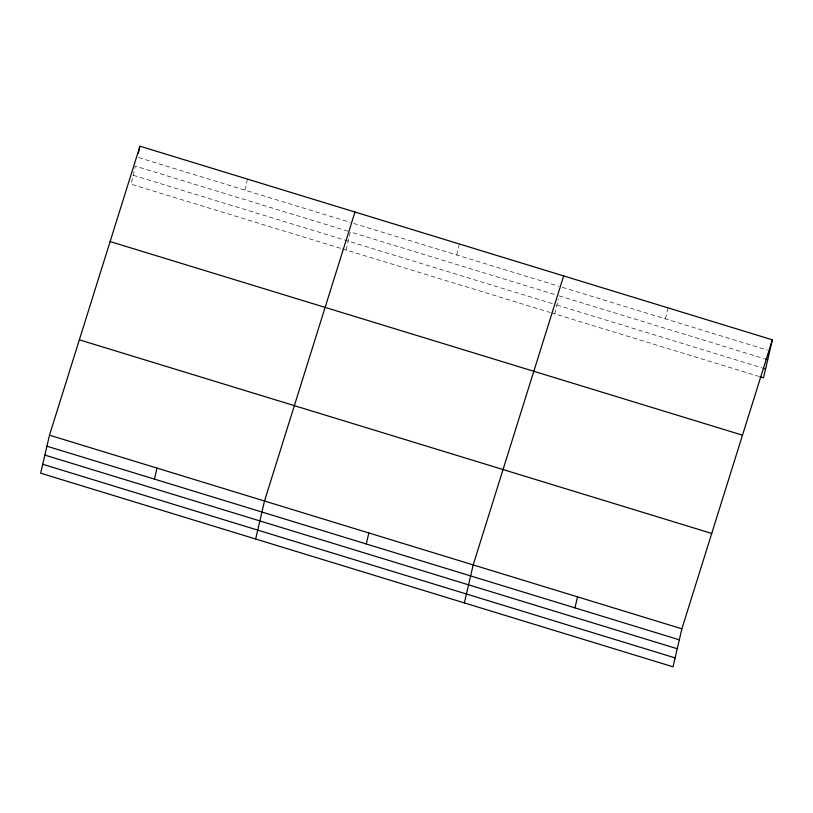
<?xml version="1.0" encoding="UTF-8"?>
<svg xmlns="http://www.w3.org/2000/svg" width="813" height="813" viewBox="0 0 813 813"><rect width="100%" height="100%" fill="white"/><g stroke="black" fill="none" stroke-linecap="round" stroke-linejoin="round"><path stroke-width="0.61" stroke-dasharray="4.07 3.05" d="M244.916 190.12L247.477 179.114M346.135 250.028L350.342 231.949L555.391 294.723M456.764 254.987L459.325 243.971M554.822 313.92L558.226 299.286M665.441 318.879L668.012 307.873M138.617 157.58L349.997 222.305M353.625 223.412L558.673 286.196M562.311 287.304L767.36 350.088M347.923 231.207L135.334 166.116L131.127 184.195L341.308 248.544M559.029 295.841L764.078 358.624M133.2 175.293L553.257 303.899M556.895 305.017L761.944 367.801M342.517 248.92L549.964 312.436M551.184 312.812L758.651 376.338"/><path stroke-width="1.22" d="M49.491 435.179L40.65 473.186L673.032 666.802L681.873 628.805L772.35 339.814L139.968 146.198L49.491 435.179L681.873 628.805M138.261 153.535L139.968 146.198M154.44 479.111L157 468.095M255.658 539.019L264.499 501.011L354.976 212.03M366.287 543.978L368.848 532.962M464.345 602.911L473.186 564.903L563.663 275.922M574.964 607.87L577.535 596.854M772.35 339.814L763.509 377.821L759.87 376.704M765.287 358.99L767.716 359.732M763.153 368.167L765.582 368.909M110.111 241.563L742.493 435.179M79.349 339.814L711.731 533.44M46.93 446.195L679.312 639.821M44.857 455.097L677.239 648.723M42.723 464.274L675.105 657.9"/></g></svg>
